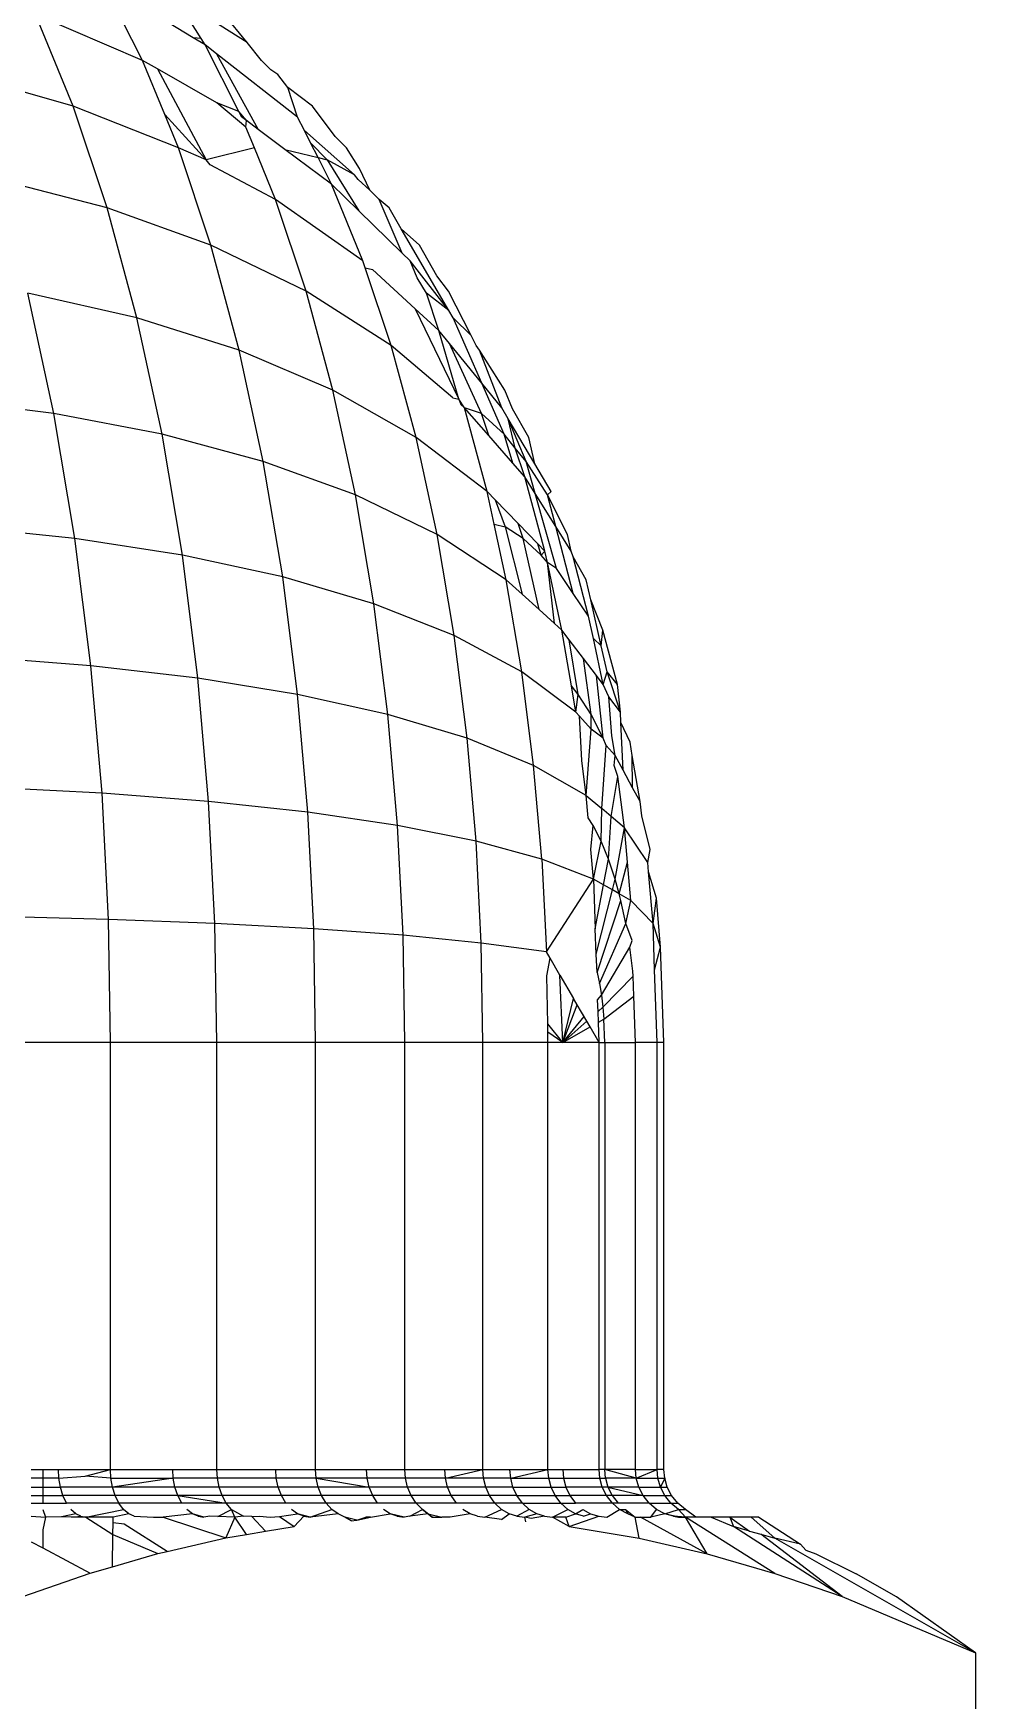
# Model space of a CAD drawing. Header units: millimetres. Extents: x 153 to 4750, y 92 to 3343.
# Drawn here: x 1755.06 to 1760.02, y 1085.65 to 1094.43 of the extents above; entities that cross this region are included whole.
import ezdxf

# ---------------------------------------------------------------- set-up
doc = ezdxf.new("R2010")
doc.units = ezdxf.units.MM

msp = doc.modelspace()

# ---------------------------------------------------------------- linework, layer by layer
for p, q in [((1755.6356, 1094.2878), (1755.4308, 1094.6918)), ((1755.2711, 1094.0465), (1755.0729, 1094.5294)), ((1755.6356, 1094.2878), (1755.0729, 1094.5294)), ((1755.903, 1094.4073), (1755.6837, 1094.5394)), ((1755.9448, 1094.4022), (1755.8847, 1094.4969)), ((1756.1863, 1094.3817), (1755.9981, 1094.5008)), ((1756.1863, 1094.3817), (1756.0661, 1094.5294)), ((1755.9448, 1094.4022), (1755.903, 1094.4073)), ((1755.9653, 1094.3698), (1755.903, 1094.4073)), ((1755.9653, 1094.3698), (1755.9448, 1094.4022)), ((1756.1439, 1094.0176), (1755.9653, 1094.3698)), ((1756.0255, 1094.3228), (1755.9653, 1094.3698)), ((1756.0255, 1094.3228), (1756.2454, 1093.9241)), ((1756.4521, 1093.9891), (1756.0255, 1094.3228)), ((1756.2627, 1094.2878), (1756.1863, 1094.3817)), ((1755.7531, 1094.0018), (1755.6356, 1094.2878)), ((1755.7147, 1094.2426), (1755.6356, 1094.2878)), ((1755.7147, 1094.2426), (1755.9719, 1093.7639)), ((1756.0281, 1094.0635), (1755.7147, 1094.2426)), ((1756.3114, 1094.2375), (1756.2627, 1094.2878)), ((1756.348, 1094.2142), (1756.3114, 1094.2375)), ((1755.2711, 1094.0465), (1754.6857, 1094.2142)), ((1756.4011, 1094.1448), (1756.348, 1094.2142)), ((1756.5305, 1094.0465), (1756.4011, 1094.1448)), ((1756.4521, 1093.9891), (1756.4011, 1094.1448)), ((1756.1805, 1093.9353), (1756.0281, 1094.0635)), ((1756.1439, 1094.0176), (1756.0281, 1094.0635)), ((1755.4498, 1093.5109), (1755.2711, 1094.0465)), ((1755.825, 1093.8264), (1755.2711, 1094.0465)), ((1755.9719, 1093.7639), (1755.7531, 1094.0018)), ((1755.825, 1093.8264), (1755.7531, 1094.0018)), ((1756.1835, 1093.9704), (1756.1439, 1094.0176)), ((1756.1584, 1093.9891), (1756.1439, 1094.0176)), ((1756.1835, 1093.9704), (1756.1584, 1093.9891)), ((1756.1805, 1093.9353), (1756.1835, 1093.9704)), ((1756.2454, 1093.9241), (1756.1835, 1093.9704)), ((1756.4884, 1093.9176), (1756.4521, 1093.9891)), ((1756.6508, 1093.887), (1756.5305, 1094.0465)), ((1756.2251, 1093.8267), (1756.1805, 1093.9353)), ((1756.386, 1093.8191), (1756.2454, 1093.9241)), ((1756.5214, 1093.8526), (1756.4884, 1093.9176)), ((1756.7528, 1093.6851), (1756.4884, 1093.9176)), ((1756.7094, 1093.8264), (1756.6508, 1093.887)), ((1755.9958, 1093.3147), (1755.825, 1093.8264)), ((1755.9719, 1093.7639), (1755.825, 1093.8264)), ((1756.2251, 1093.8267), (1755.9719, 1093.7639)), ((1756.3369, 1093.5544), (1756.2251, 1093.8267)), ((1756.386, 1093.8191), (1756.5602, 1093.7759)), ((1756.6312, 1093.636), (1756.386, 1093.8191)), ((1756.6087, 1093.7639), (1756.5214, 1093.8526)), ((1756.5602, 1093.7759), (1756.5214, 1093.8526)), ((1756.7784, 1093.7178), (1756.7094, 1093.8264)), ((1755.9916, 1093.7379), (1755.9719, 1093.7639)), ((1756.3369, 1093.5544), (1755.9916, 1093.7379)), ((1756.5602, 1093.7759), (1756.6087, 1093.7639)), ((1756.6312, 1093.636), (1756.5602, 1093.7759)), ((1756.6087, 1093.7639), (1756.7754, 1093.4955)), ((1756.7528, 1093.6851), (1756.6087, 1093.7639)), ((1756.8326, 1093.6045), (1756.7784, 1093.7178)), ((1755.4498, 1093.5109), (1754.8704, 1093.6603)), ((1756.7967, 1093.2328), (1756.6312, 1093.636)), ((1756.7754, 1093.4955), (1756.6312, 1093.636)), ((1756.7718, 1093.6603), (1756.7528, 1093.6851)), ((1756.8326, 1093.6045), (1756.7718, 1093.6603)), ((1756.4978, 1093.0723), (1756.3369, 1093.5544)), ((1756.7967, 1093.2328), (1756.3369, 1093.5544)), ((1756.8821, 1093.5544), (1756.8326, 1093.6045)), ((1756.9344, 1093.5109), (1756.8821, 1093.5544)), ((1757.0039, 1093.273), (1756.8821, 1093.5544)), ((1755.6064, 1092.9315), (1755.4498, 1093.5109)), ((1755.9958, 1093.3147), (1755.4498, 1093.5109)), ((1757.0039, 1093.273), (1756.7754, 1093.4955)), ((1756.9985, 1093.401), (1756.9344, 1093.5109)), ((1757.094, 1093.3147), (1756.9985, 1093.401)), ((1757.2494, 1092.9704), (1756.9985, 1093.401)), ((1756.1453, 1092.7612), (1755.9958, 1093.3147)), ((1756.4978, 1093.0723), (1755.9958, 1093.3147)), ((1757.0451, 1093.2328), (1757.0039, 1093.273)), ((1757.186, 1093.1538), (1757.094, 1093.3147)), ((1756.8091, 1093.1958), (1756.7967, 1093.2328)), ((1756.8091, 1093.1958), (1756.8472, 1093.1864)), ((1756.9459, 1092.7856), (1756.8091, 1093.1958)), ((1757.0721, 1092.9795), (1756.8472, 1093.1864)), ((1757.0825, 1093.1419), (1757.0451, 1093.2328)), ((1757.2494, 1092.9704), (1757.0451, 1093.2328)), ((1757.1308, 1093.0612), (1757.0825, 1093.1419)), ((1757.2478, 1093.0723), (1757.186, 1093.1538)), ((1755.1692, 1092.4273), (1755.0323, 1093.0612)), ((1755.6064, 1092.9315), (1755.0323, 1093.0612)), ((1756.6387, 1092.5507), (1756.4978, 1093.0723)), ((1756.9459, 1092.7856), (1756.4978, 1093.0723)), ((1757.2494, 1092.9704), (1757.1308, 1093.0612)), ((1757.196, 1092.8656), (1757.1308, 1093.0612)), ((1757.3664, 1092.8384), (1757.2478, 1093.0723)), ((1755.7388, 1092.3185), (1755.6064, 1092.9315)), ((1756.1453, 1092.7612), (1755.6064, 1092.9315)), ((1757.0721, 1092.9795), (1757.3022, 1092.5028)), ((1757.196, 1092.8656), (1757.0721, 1092.9795)), ((1757.272, 1092.9315), (1757.2494, 1092.9704)), ((1757.3664, 1092.8384), (1757.272, 1092.9315)), ((1757.4218, 1092.5882), (1757.272, 1092.9315)), ((1757.3022, 1092.5028), (1757.196, 1092.8656)), ((1757.2518, 1092.7971), (1757.196, 1092.8656)), ((1757.3932, 1092.7856), (1757.3664, 1092.8384)), ((1756.2718, 1092.1755), (1756.1453, 1092.7612)), ((1756.6387, 1092.5507), (1756.1453, 1092.7612)), ((1757.0766, 1092.3018), (1756.9459, 1092.7856)), ((1757.2699, 1092.5108), (1756.9459, 1092.7856)), ((1757.4218, 1092.5882), (1757.2518, 1092.7971)), ((1757.421, 1092.4273), (1757.2518, 1092.7971)), ((1757.4106, 1092.7612), (1757.3932, 1092.7856)), ((1757.5441, 1092.5507), (1757.4106, 1092.7612)), ((1757.5276, 1092.4583), (1757.4106, 1092.7612)), ((1757.5395, 1092.3185), (1757.4218, 1092.5882)), ((1757.5276, 1092.4583), (1757.4218, 1092.5882)), ((1755.1692, 1092.4273), (1754.5739, 1092.5028)), ((1756.7579, 1091.9988), (1756.6387, 1092.5507)), ((1757.0766, 1092.3018), (1756.6387, 1092.5507)), ((1757.2699, 1092.5108), (1757.3022, 1092.5028)), ((1757.3022, 1092.5028), (1757.3123, 1092.4749)), ((1757.3318, 1092.4583), (1757.3022, 1092.5028)), ((1757.3318, 1092.4583), (1757.3123, 1092.4749)), ((1757.5837, 1092.4531), (1757.5441, 1092.5507)), ((1755.28, 1091.7697), (1755.1692, 1092.4273)), ((1755.7388, 1092.3185), (1755.1692, 1092.4273)), ((1757.4509, 1092.0176), (1757.3318, 1092.4583)), ((1757.4595, 1092.3119), (1757.3318, 1092.4583)), ((1757.421, 1092.4273), (1757.3318, 1092.4583)), ((1757.5395, 1092.3185), (1757.421, 1092.4273)), ((1757.4595, 1092.3119), (1757.421, 1092.4273)), ((1757.5615, 1092.4007), (1757.5276, 1092.4583)), ((1757.6558, 1092.1755), (1757.5615, 1092.4007)), ((1757.5984, 1092.246), (1757.5615, 1092.4007)), ((1757.7011, 1092.1635), (1757.5615, 1092.4007)), ((1757.6704, 1092.3018), (1757.5837, 1092.4531)), ((1755.8459, 1091.6825), (1755.7388, 1092.3185)), ((1756.2718, 1092.1755), (1755.7388, 1092.3185)), ((1757.1872, 1091.7899), (1757.0766, 1092.3018)), ((1757.4509, 1092.0176), (1757.0766, 1092.3018)), ((1757.5863, 1092.1668), (1757.4595, 1092.3119)), ((1757.5863, 1092.1668), (1757.5395, 1092.3185)), ((1757.5984, 1092.246), (1757.5395, 1092.3185)), ((1757.7011, 1092.1635), (1757.6704, 1092.3018)), ((1757.6558, 1092.1755), (1757.5984, 1092.246)), ((1757.6488, 1092.0952), (1757.5984, 1092.246)), ((1756.3742, 1091.5679), (1756.2718, 1092.1755)), ((1756.7579, 1091.9988), (1756.2718, 1092.1755)), ((1757.6488, 1092.0952), (1757.5863, 1092.1668)), ((1757.7679, 1091.9988), (1757.6558, 1092.1755)), ((1757.704, 1092.0061), (1757.6558, 1092.1755)), ((1757.787, 1092.0176), (1757.7011, 1092.1635)), ((1757.7549, 1091.7024), (1757.6488, 1092.0952)), ((1757.704, 1092.0061), (1757.6488, 1092.0952)), ((1756.8543, 1091.4263), (1756.7579, 1091.9988)), ((1757.1872, 1091.7899), (1756.7579, 1091.9988)), ((1757.4883, 1091.8443), (1757.4509, 1092.0176)), ((1757.4935, 1091.9734), (1757.4509, 1092.0176)), ((1757.4935, 1091.9734), (1757.5453, 1091.8302)), ((1757.6144, 1091.8481), (1757.4935, 1091.9734)), ((1757.8164, 1091.611), (1757.704, 1092.0061)), ((1757.8118, 1091.8322), (1757.704, 1092.0061)), ((1757.7679, 1091.9988), (1757.787, 1092.0176)), ((1757.8118, 1091.8322), (1757.7679, 1091.9988)), ((1757.8738, 1091.7899), (1757.7679, 1091.9988)), ((1755.28, 1091.7697), (1754.6872, 1091.8302)), ((1757.2767, 1091.2589), (1757.1872, 1091.7899)), ((1757.5516, 1091.5514), (1757.1872, 1091.7899)), ((1757.4883, 1091.8443), (1757.5453, 1091.8302)), ((1757.5516, 1091.5514), (1757.4883, 1091.8443)), ((1757.5453, 1091.8302), (1757.6348, 1091.4762)), ((1757.6405, 1091.7697), (1757.5453, 1091.8302)), ((1757.6405, 1091.7697), (1757.6144, 1091.8481)), ((1757.7174, 1091.7413), (1757.6144, 1091.8481)), ((1757.9043, 1091.4803), (1757.8118, 1091.8322)), ((1757.8922, 1091.7024), (1757.8118, 1091.8322)), ((1757.8922, 1091.7024), (1757.8738, 1091.7899)), ((1755.3643, 1091.0996), (1755.28, 1091.7697)), ((1755.8459, 1091.6825), (1755.28, 1091.7697)), ((1757.7355, 1091.6825), (1757.6405, 1091.7697)), ((1757.7238, 1091.3959), (1757.6405, 1091.7697)), ((1757.7355, 1091.6825), (1757.7174, 1091.7413)), ((1757.7549, 1091.7024), (1757.7174, 1091.7413)), ((1757.7355, 1091.6825), (1757.7549, 1091.7024)), ((1757.7678, 1091.6428), (1757.7549, 1091.7024)), ((1757.9038, 1091.6736), (1757.8922, 1091.7024)), ((1755.9275, 1091.0344), (1755.8459, 1091.6825)), ((1756.3742, 1091.5679), (1755.8459, 1091.6825)), ((1757.7678, 1091.6428), (1757.7355, 1091.6825)), ((1757.8051, 1091.3225), (1757.7678, 1091.6428)), ((1757.8446, 1091.2868), (1757.7678, 1091.6428)), ((1757.8164, 1091.611), (1757.7678, 1091.6428)), ((1757.9043, 1091.4803), (1757.8164, 1091.611)), ((1757.9844, 1091.3614), (1757.9038, 1091.6736)), ((1757.9718, 1091.5514), (1757.9038, 1091.6736)), ((1756.4521, 1090.9487), (1756.3742, 1091.5679)), ((1756.8543, 1091.4263), (1756.3742, 1091.5679)), ((1757.6331, 1091.0677), (1757.5516, 1091.5514)), ((1757.6348, 1091.4762), (1757.5516, 1091.5514)), ((1757.9958, 1091.4458), (1757.9718, 1091.5514)), ((1756.9278, 1090.8429), (1756.8543, 1091.4263)), ((1757.2767, 1091.2589), (1756.8543, 1091.4263)), ((1757.7238, 1091.3959), (1757.6348, 1091.4762)), ((1757.9844, 1091.3614), (1757.9043, 1091.4803)), ((1758.0601, 1091.2868), (1757.9958, 1091.4458)), ((1758.0507, 1091.2051), (1757.9958, 1091.4458)), ((1757.8051, 1091.3225), (1757.7238, 1091.3959)), ((1758.0099, 1091.2432), (1757.9844, 1091.3614)), ((1757.3448, 1090.7177), (1757.2767, 1091.2589)), ((1757.6331, 1091.0677), (1757.2767, 1091.2589)), ((1757.8446, 1091.2868), (1757.8051, 1091.3225)), ((1757.894, 1090.9935), (1757.8446, 1091.2868)), ((1757.8832, 1091.236), (1757.8446, 1091.2868)), ((1758.0507, 1091.2051), (1758.0601, 1091.2868)), ((1758.1374, 1091.0006), (1758.0601, 1091.2868)), ((1757.9304, 1090.9487), (1757.8832, 1091.236)), ((1757.9576, 1091.1383), (1757.8832, 1091.236)), ((1758.0623, 1091.0006), (1758.0099, 1091.2432)), ((1758.0507, 1091.2051), (1758.0099, 1091.2432)), ((1758.082, 1091.0677), (1758.0507, 1091.2051)), ((1755.3643, 1091.0996), (1754.7735, 1091.1448)), ((1755.4228, 1090.4276), (1755.3643, 1091.0996)), ((1755.9275, 1091.0344), (1755.3643, 1091.0996)), ((1757.9976, 1090.8429), (1757.9576, 1091.1383)), ((1758.0259, 1091.0485), (1757.9576, 1091.1383)), ((1755.984, 1090.3845), (1755.9275, 1091.0344)), ((1756.4521, 1090.9487), (1755.9275, 1091.0344)), ((1757.6952, 1090.5748), (1757.6331, 1091.0677)), ((1757.9172, 1090.8557), (1757.6331, 1091.0677)), ((1757.9304, 1090.9487), (1757.894, 1090.9935)), ((1757.9172, 1090.8557), (1757.894, 1090.9935)), ((1758.0611, 1090.7177), (1758.0259, 1091.0485)), ((1758.0623, 1091.0006), (1758.0259, 1091.0485)), ((1758.0623, 1091.0006), (1758.082, 1091.0677)), ((1758.092, 1090.9365), (1758.0623, 1091.0006)), ((1758.1527, 1090.8557), (1758.082, 1091.0677)), ((1758.1374, 1091.0006), (1758.082, 1091.0677)), ((1758.1527, 1090.8557), (1758.1374, 1091.0006)), ((1756.5061, 1090.3279), (1756.4521, 1090.9487)), ((1756.9278, 1090.8429), (1756.4521, 1090.9487)), ((1757.9172, 1090.8557), (1757.9304, 1090.9487)), ((1757.9976, 1090.8429), (1757.9304, 1090.9487)), ((1758.1078, 1090.73), (1758.092, 1090.9365)), ((1758.1527, 1090.8557), (1758.092, 1090.9365)), ((1756.9787, 1090.2579), (1756.9278, 1090.8429)), ((1757.3448, 1090.7177), (1756.9278, 1090.8429)), ((1757.9367, 1090.8342), (1757.9172, 1090.8557)), ((1757.9494, 1090.6001), (1757.9367, 1090.8342)), ((1757.999, 1090.7655), (1757.9367, 1090.8342)), ((1758.0611, 1090.7177), (1757.9976, 1090.8429)), ((1757.999, 1090.7655), (1757.9976, 1090.8429)), ((1758.1552, 1090.8003), (1758.1527, 1090.8557)), ((1757.9726, 1090.4163), (1757.999, 1090.7655)), ((1758.0611, 1090.7177), (1757.999, 1090.7655)), ((1758.1253, 1090.6263), (1758.1078, 1090.73)), ((1758.1666, 1090.5495), (1758.1552, 1090.8003)), ((1758.2028, 1090.6977), (1758.1552, 1090.8003)), ((1757.392, 1090.1751), (1757.3448, 1090.7177)), ((1757.6952, 1090.5748), (1757.3448, 1090.7177)), ((1758.0539, 1090.3469), (1758.0765, 1090.68)), ((1758.0765, 1090.68), (1758.0611, 1090.7177)), ((1758.1253, 1090.6263), (1758.0765, 1090.68)), ((1758.2146, 1090.6263), (1758.2028, 1090.6977)), ((1757.7381, 1090.0806), (1757.6952, 1090.5748)), ((1757.9726, 1090.4163), (1757.6952, 1090.5748)), ((1757.9726, 1090.4163), (1757.9494, 1090.6001)), ((1758.1197, 1090.5748), (1758.1253, 1090.6263)), ((1758.1391, 1090.5168), (1758.1197, 1090.5748)), ((1758.1666, 1090.5495), (1758.1253, 1090.6263)), ((1758.2165, 1090.4564), (1758.1666, 1090.5495)), ((1758.2557, 1090.3836), (1758.2146, 1090.6263)), ((1758.2165, 1090.4564), (1758.2146, 1090.6263)), ((1755.4228, 1090.4276), (1754.8333, 1090.4575)), ((1758.1032, 1090.3048), (1758.1391, 1090.5168)), ((1758.1734, 1090.2449), (1758.1391, 1090.5168)), ((1758.2557, 1090.3836), (1758.2165, 1090.4564)), ((1755.4565, 1089.7635), (1755.4228, 1090.4276)), ((1755.984, 1090.3845), (1755.4228, 1090.4276)), ((1756.0167, 1089.7422), (1755.984, 1090.3845)), ((1756.5061, 1090.3279), (1755.984, 1090.3845)), ((1757.9828, 1090.2986), (1757.9726, 1090.4163)), ((1757.9726, 1090.4163), (1758.0539, 1090.3469)), ((1758.265, 1090.3097), (1758.2557, 1090.3836)), ((1756.5373, 1089.7142), (1756.5061, 1090.3279)), ((1756.9787, 1090.2579), (1756.5061, 1090.3279)), ((1758.0086, 1090.2579), (1757.9828, 1090.2986)), ((1758.0506, 1090.1751), (1758.0539, 1090.3469)), ((1758.1032, 1090.3048), (1758.0539, 1090.3469)), ((1758.0894, 1090.0806), (1758.1032, 1090.3048)), ((1758.1734, 1090.2449), (1758.1032, 1090.3048)), ((1758.3095, 1090.1318), (1758.265, 1090.3097)), ((1757.0081, 1089.6797), (1756.9787, 1090.2579)), ((1757.392, 1090.1751), (1756.9787, 1090.2579)), ((1757.9974, 1090.1318), (1758.0086, 1090.2579)), ((1758.0506, 1090.1751), (1758.0086, 1090.2579)), ((1758.1244, 1089.9758), (1758.1734, 1090.2449)), ((1758.296, 1090.0634), (1758.1734, 1090.2449)), ((1758.189, 1090.0655), (1758.1734, 1090.2449)), ((1757.4193, 1089.6388), (1757.392, 1090.1751)), ((1757.7381, 1090.0806), (1757.392, 1090.1751)), ((1758.0109, 1089.9758), (1757.9974, 1090.1318)), ((1758.0109, 1089.9758), (1758.0506, 1090.1751)), ((1758.0894, 1090.0806), (1758.0506, 1090.1751)), ((1758.296, 1090.0634), (1758.3095, 1090.1318)), ((1758.0109, 1089.9758), (1757.7381, 1090.0806)), ((1757.7381, 1090.0806), (1757.763, 1089.5921)), ((1758.0637, 1089.9452), (1758.0894, 1090.0806)), ((1758.1244, 1089.9758), (1758.0894, 1090.0806)), ((1758.1455, 1089.8978), (1758.189, 1090.0655)), ((1758.2066, 1089.8624), (1758.189, 1090.0655)), ((1758.3004, 1090.0132), (1758.296, 1090.0634)), ((1757.763, 1089.5921), (1758.0109, 1089.9758)), ((1758.0637, 1089.9452), (1758.0109, 1089.9758)), ((1758.0109, 1089.9758), (1758.0198, 1089.7138)), ((1758.0198, 1089.7138), (1758.0637, 1089.9452)), ((1758.1099, 1089.9185), (1758.0637, 1089.9452)), ((1758.1099, 1089.9185), (1758.1244, 1089.9758)), ((1758.1455, 1089.8978), (1758.1244, 1089.9758)), ((1758.324, 1089.7424), (1758.3004, 1090.0132)), ((1758.3418, 1089.8752), (1758.3004, 1090.0132)), ((1758.0243, 1089.5812), (1758.1099, 1089.9185)), ((1758.0291, 1089.4844), (1758.1551, 1089.8624)), ((1758.1455, 1089.8978), (1758.1099, 1089.9185)), ((1758.1551, 1089.8624), (1758.1455, 1089.8978)), ((1758.2066, 1089.8624), (1758.1455, 1089.8978)), ((1758.1809, 1089.7424), (1758.1551, 1089.8624)), ((1758.1809, 1089.7424), (1758.2066, 1089.8624)), ((1758.324, 1089.7424), (1758.2066, 1089.8624)), ((1758.324, 1089.7424), (1758.3418, 1089.8752)), ((1758.3642, 1089.618), (1758.3418, 1089.8752)), ((1755.4565, 1089.7635), (1754.8679, 1089.7783)), ((1755.4674, 1089.1156), (1755.4565, 1089.7635)), ((1756.0167, 1089.7422), (1755.4565, 1089.7635)), ((1756.0271, 1089.1156), (1756.0167, 1089.7422)), ((1756.5373, 1089.7142), (1756.0167, 1089.7422)), ((1756.5473, 1089.1156), (1756.5373, 1089.7142)), ((1757.0081, 1089.6797), (1756.5373, 1089.7142)), ((1757.0174, 1089.1156), (1757.0081, 1089.6797)), ((1757.4193, 1089.6388), (1757.0081, 1089.6797)), ((1758.0243, 1089.5812), (1758.0198, 1089.7138)), ((1758.0419, 1089.4251), (1758.1809, 1089.7424)), ((1758.2137, 1089.6526), (1758.1809, 1089.7424)), ((1758.3642, 1089.618), (1758.324, 1089.7424)), ((1758.3323, 1089.4972), (1758.324, 1089.7424)), ((1757.428, 1089.1156), (1757.4193, 1089.6388)), ((1757.763, 1089.5921), (1757.4193, 1089.6388)), ((1757.7822, 1089.559), (1757.763, 1089.5921)), ((1758.0291, 1089.4844), (1758.0243, 1089.5812)), ((1758.0523, 1089.3637), (1758.2019, 1089.618)), ((1758.2019, 1089.618), (1758.2137, 1089.6526)), ((1758.2178, 1089.4911), (1758.2019, 1089.618)), ((1758.3323, 1089.4972), (1758.3642, 1089.618)), ((1758.3813, 1089.1156), (1758.3642, 1089.618)), ((1757.7651, 1089.4654), (1757.7822, 1089.559)), ((1757.8337, 1089.4706), (1757.7822, 1089.559)), ((1758.2201, 1089.4652), (1758.2178, 1089.4911)), ((1758.3453, 1089.1156), (1758.3323, 1089.4972)), ((1757.7693, 1089.2138), (1757.7651, 1089.4654)), ((1757.8485, 1089.1156), (1757.8337, 1089.4706)), ((1757.8337, 1089.4706), (1757.9056, 1089.3469)), ((1758.0291, 1089.4844), (1758.0419, 1089.4251)), ((1758.0419, 1089.4251), (1758.0523, 1089.3637)), ((1758.0601, 1089.301), (1758.2201, 1089.4652)), ((1758.2237, 1089.3599), (1758.2201, 1089.4652)), ((1757.8485, 1089.1156), (1757.9056, 1089.3469)), ((1757.8485, 1089.1156), (1757.9254, 1089.3129)), ((1757.9254, 1089.3129), (1757.9056, 1089.3469)), ((1757.9478, 1089.2744), (1757.9254, 1089.3129)), ((1758.0325, 1089.3396), (1758.0523, 1089.3637)), ((1758.0346, 1089.2787), (1758.0325, 1089.3396)), ((1758.0523, 1089.3637), (1758.0601, 1089.301)), ((1758.0656, 1089.2382), (1758.2237, 1089.3599)), ((1758.232, 1089.1156), (1758.2237, 1089.3599)), ((1757.8485, 1089.1156), (1757.9607, 1089.2522)), ((1757.8485, 1089.1156), (1757.9755, 1089.2268)), ((1757.9607, 1089.2522), (1757.9478, 1089.2744)), ((1757.9755, 1089.2268), (1757.9478, 1089.2744)), ((1757.9928, 1089.1971), (1757.9755, 1089.2268)), ((1758.0346, 1089.2787), (1758.0601, 1089.301)), ((1758.0366, 1089.2218), (1758.0346, 1089.2787)), ((1758.0366, 1089.2218), (1758.0656, 1089.2382)), ((1758.0601, 1089.301), (1758.0656, 1089.2382)), ((1758.0698, 1089.1156), (1758.0656, 1089.2382)), ((1757.8485, 1089.1156), (1757.7693, 1089.2138)), ((1757.77, 1089.1699), (1757.7693, 1089.2138)), ((1757.8485, 1089.1156), (1757.77, 1089.1699)), ((1757.7709, 1089.1156), (1757.77, 1089.1699)), ((1757.8485, 1089.1156), (1757.9928, 1089.1971)), ((1758.0402, 1089.1156), (1757.9928, 1089.1971)), ((1758.0402, 1089.1156), (1758.0366, 1089.2218)), ((1755.4674, 1089.1156), (1754.8788, 1089.1156)), ((1755.4674, 1086.8656), (1755.4674, 1089.1156)), ((1756.0271, 1089.1156), (1755.4674, 1089.1156)), ((1756.0271, 1086.8656), (1756.0271, 1089.1156)), ((1756.5473, 1089.1156), (1756.0271, 1089.1156)), ((1756.5473, 1086.8656), (1756.5473, 1089.1156)), ((1757.0174, 1089.1156), (1756.5473, 1089.1156)), ((1757.0174, 1086.8656), (1757.0174, 1089.1156)), ((1757.428, 1089.1156), (1757.0174, 1089.1156)), ((1757.428, 1086.8656), (1757.428, 1089.1156)), ((1757.7709, 1089.1156), (1757.428, 1089.1156)), ((1757.7709, 1086.8656), (1757.7709, 1089.1156)), ((1757.8485, 1089.1156), (1757.7709, 1089.1156)), ((1758.0402, 1089.1156), (1757.8485, 1089.1156)), ((1758.0402, 1089.1156), (1758.0698, 1089.1156)), ((1758.0402, 1086.8656), (1758.0402, 1089.1156)), ((1758.0698, 1089.1156), (1758.0698, 1086.8656)), ((1758.0698, 1089.1156), (1758.232, 1089.1156)), ((1758.232, 1086.8656), (1758.232, 1089.1156)), ((1758.3453, 1089.1156), (1758.232, 1089.1156)), ((1758.3813, 1089.1156), (1758.3453, 1089.1156)), ((1758.3453, 1086.8656), (1758.3453, 1089.1156)), ((1758.3813, 1086.8656), (1758.3813, 1089.1156)), ((1755.0497, 1086.8656), (1755.1105, 1086.8656)), ((1755.1105, 1086.8656), (1755.1105, 1086.8201)), ((1755.1105, 1086.8656), (1755.1937, 1086.8656)), ((1755.1961, 1086.8201), (1755.1937, 1086.8656)), ((1755.1937, 1086.8656), (1755.4674, 1086.8656)), ((1755.3339, 1086.8306), (1755.4674, 1086.8656)), ((1755.4699, 1086.8201), (1755.4674, 1086.8656)), ((1755.4674, 1086.8656), (1755.7951, 1086.8656)), ((1755.7978, 1086.8201), (1755.7951, 1086.8656)), ((1755.7951, 1086.8656), (1756.0271, 1086.8656)), ((1756.03, 1086.8201), (1756.0271, 1086.8656)), ((1756.0271, 1086.8656), (1756.3374, 1086.8656)), ((1756.3405, 1086.8201), (1756.3374, 1086.8656)), ((1756.3374, 1086.8656), (1756.5473, 1086.8656)), ((1756.5504, 1086.8201), (1756.5473, 1086.8656)), ((1756.5473, 1086.8656), (1756.8157, 1086.8656)), ((1756.819, 1086.8201), (1756.8157, 1086.8656)), ((1756.8157, 1086.8656), (1757.0174, 1086.8656)), ((1757.0209, 1086.8201), (1757.0174, 1086.8656)), ((1757.0174, 1086.8656), (1757.227, 1086.8656)), ((1757.2306, 1086.8201), (1757.227, 1086.8656)), ((1757.227, 1086.8656), (1757.428, 1086.8656)), ((1757.2306, 1086.8201), (1757.428, 1086.8656)), ((1757.4316, 1086.8201), (1757.428, 1086.8656)), ((1757.428, 1086.8656), (1757.5709, 1086.8656)), ((1757.5746, 1086.8201), (1757.5709, 1086.8656)), ((1757.5709, 1086.8656), (1757.7709, 1086.8656)), ((1757.5746, 1086.8201), (1757.7709, 1086.8656)), ((1757.7747, 1086.8201), (1757.7709, 1086.8656)), ((1757.7709, 1086.8656), (1757.8485, 1086.8656)), ((1757.8485, 1086.8656), (1757.8524, 1086.8201)), ((1757.8485, 1086.8656), (1758.0402, 1086.8656)), ((1758.0698, 1086.8656), (1758.0402, 1086.8656)), ((1758.0441, 1086.8201), (1758.0402, 1086.8656)), ((1758.232, 1086.8656), (1758.0698, 1086.8656)), ((1758.0738, 1086.8201), (1758.0698, 1086.8656)), ((1758.2361, 1086.8201), (1758.0698, 1086.8656)), ((1758.232, 1086.8656), (1758.3453, 1086.8656)), ((1758.2361, 1086.8201), (1758.232, 1086.8656)), ((1758.2361, 1086.8201), (1758.3453, 1086.8656)), ((1758.3813, 1086.8656), (1758.3453, 1086.8656)), ((1758.3494, 1086.8201), (1758.3453, 1086.8656)), ((1758.3854, 1086.8201), (1758.3813, 1086.8656)), ((1755.1105, 1086.8201), (1755.0497, 1086.8201)), ((1755.0497, 1086.7736), (1755.1105, 1086.7736)), ((1755.1105, 1086.8201), (1755.1105, 1086.7736)), ((1755.1961, 1086.8201), (1755.1105, 1086.8201)), ((1755.1105, 1086.7736), (1755.1105, 1086.7288)), ((1755.1105, 1086.7736), (1755.2038, 1086.7736)), ((1755.1961, 1086.8201), (1755.3339, 1086.8306)), ((1755.2038, 1086.7736), (1755.1961, 1086.8201)), ((1755.2171, 1086.7288), (1755.2038, 1086.7736)), ((1755.4781, 1086.7736), (1755.2038, 1086.7736)), ((1755.4699, 1086.8201), (1755.3339, 1086.8306)), ((1755.4781, 1086.7736), (1755.4699, 1086.8201)), ((1755.4699, 1086.8201), (1755.7978, 1086.8201)), ((1755.7978, 1086.8201), (1755.4781, 1086.7736)), ((1755.4922, 1086.7288), (1755.4781, 1086.7736)), ((1755.8066, 1086.7736), (1755.4781, 1086.7736)), ((1755.8066, 1086.7736), (1755.7978, 1086.8201)), ((1756.03, 1086.8201), (1755.7978, 1086.8201)), ((1755.8218, 1086.7288), (1755.8066, 1086.7736)), ((1756.0392, 1086.7736), (1755.8066, 1086.7736)), ((1756.0392, 1086.7736), (1756.03, 1086.8201)), ((1756.3405, 1086.8201), (1756.03, 1086.8201)), ((1756.0551, 1086.7288), (1756.0392, 1086.7736)), ((1756.3502, 1086.7736), (1756.0392, 1086.7736)), ((1756.3502, 1086.7736), (1756.3405, 1086.8201)), ((1756.5504, 1086.8201), (1756.3405, 1086.8201)), ((1756.3671, 1086.7288), (1756.3502, 1086.7736)), ((1756.5606, 1086.7736), (1756.3502, 1086.7736)), ((1756.5606, 1086.7736), (1756.5504, 1086.8201)), ((1756.819, 1086.8201), (1756.5504, 1086.8201)), ((1756.5504, 1086.8201), (1756.8296, 1086.7736)), ((1756.5781, 1086.7288), (1756.5606, 1086.7736)), ((1756.8296, 1086.7736), (1756.5606, 1086.7736)), ((1756.8296, 1086.7736), (1756.819, 1086.8201)), ((1757.0209, 1086.8201), (1756.819, 1086.8201)), ((1756.8479, 1086.7288), (1756.8296, 1086.7736)), ((1757.0318, 1086.7736), (1756.8296, 1086.7736)), ((1757.0318, 1086.7736), (1757.0209, 1086.8201)), ((1757.2306, 1086.8201), (1757.0209, 1086.8201)), ((1757.0508, 1086.7288), (1757.0318, 1086.7736)), ((1757.2419, 1086.7736), (1757.0318, 1086.7736)), ((1757.2419, 1086.7736), (1757.2306, 1086.8201)), ((1757.4316, 1086.8201), (1757.2306, 1086.8201)), ((1757.2615, 1086.7288), (1757.2419, 1086.7736)), ((1757.4433, 1086.7736), (1757.2419, 1086.7736)), ((1757.4433, 1086.7736), (1757.4316, 1086.8201)), ((1757.5746, 1086.8201), (1757.4316, 1086.8201)), ((1757.4636, 1086.7288), (1757.4433, 1086.7736)), ((1757.5865, 1086.7736), (1757.4433, 1086.7736)), ((1757.5865, 1086.7736), (1757.5746, 1086.8201)), ((1757.5746, 1086.8201), (1757.7747, 1086.8201)), ((1757.6073, 1086.7288), (1757.5865, 1086.7736)), ((1757.5865, 1086.7736), (1757.787, 1086.7736)), ((1757.787, 1086.7736), (1757.7747, 1086.8201)), ((1757.7747, 1086.8201), (1757.8524, 1086.8201)), ((1757.8084, 1086.7288), (1757.787, 1086.7736)), ((1757.787, 1086.7736), (1757.8648, 1086.7736)), ((1757.8524, 1086.8201), (1757.8648, 1086.7736)), ((1757.8524, 1086.8201), (1758.0441, 1086.8201)), ((1757.8648, 1086.7736), (1757.8863, 1086.7288)), ((1758.0569, 1086.7736), (1757.8648, 1086.7736)), ((1758.0569, 1086.7736), (1758.0441, 1086.8201)), ((1758.0441, 1086.8201), (1758.0738, 1086.8201)), ((1758.0791, 1086.7288), (1758.0569, 1086.7736)), ((1758.0866, 1086.7736), (1758.0569, 1086.7736)), ((1758.2361, 1086.8201), (1758.0738, 1086.8201)), ((1758.0738, 1086.8201), (1758.0866, 1086.7736)), ((1758.0866, 1086.7736), (1758.1088, 1086.7288)), ((1758.2492, 1086.7736), (1758.0866, 1086.7736)), ((1758.0866, 1086.7736), (1758.2719, 1086.7288)), ((1758.2361, 1086.8201), (1758.3494, 1086.8201)), ((1758.2492, 1086.7736), (1758.2361, 1086.8201)), ((1758.2719, 1086.7288), (1758.2492, 1086.7736)), ((1758.2492, 1086.7736), (1758.3627, 1086.7736)), ((1758.3494, 1086.8201), (1758.3854, 1086.8201)), ((1758.3627, 1086.7736), (1758.3494, 1086.8201)), ((1758.3854, 1086.8201), (1758.3627, 1086.7736)), ((1758.3858, 1086.7288), (1758.3627, 1086.7736)), ((1758.3627, 1086.7736), (1758.3988, 1086.7736)), ((1758.3988, 1086.7736), (1758.3854, 1086.8201)), ((1758.422, 1086.7288), (1758.3988, 1086.7736)), ((1755.0497, 1086.7288), (1755.1105, 1086.7288)), ((1755.0497, 1086.6888), (1755.1105, 1086.6888)), ((1755.1105, 1086.7288), (1755.1105, 1086.6888)), ((1755.1105, 1086.7288), (1755.2171, 1086.7288)), ((1755.1105, 1086.6888), (1755.2358, 1086.6888)), ((1755.2358, 1086.6888), (1755.2171, 1086.7288)), ((1755.4922, 1086.7288), (1755.2171, 1086.7288)), ((1755.5122, 1086.6888), (1755.2358, 1086.6888)), ((1755.5122, 1086.6888), (1755.4922, 1086.7288)), ((1755.8218, 1086.7288), (1755.4922, 1086.7288)), ((1755.5366, 1086.6564), (1755.5122, 1086.6888)), ((1755.843, 1086.6888), (1755.5122, 1086.6888)), ((1755.843, 1086.6888), (1755.8218, 1086.7288)), ((1756.0551, 1086.7288), (1755.8218, 1086.7288)), ((1755.8218, 1086.7288), (1756.0773, 1086.6888)), ((1756.0773, 1086.6888), (1755.843, 1086.6888)), ((1756.0773, 1086.6888), (1756.0551, 1086.7288)), ((1756.3671, 1086.7288), (1756.0551, 1086.7288)), ((1756.1048, 1086.6564), (1756.0773, 1086.6888)), ((1756.3907, 1086.6888), (1756.0773, 1086.6888)), ((1756.3907, 1086.6888), (1756.3671, 1086.7288)), ((1756.5781, 1086.7288), (1756.3671, 1086.7288)), ((1756.6026, 1086.6888), (1756.3907, 1086.6888)), ((1756.6026, 1086.6888), (1756.5781, 1086.7288)), ((1756.8479, 1086.7288), (1756.5781, 1086.7288)), ((1756.6328, 1086.6564), (1756.6026, 1086.6888)), ((1756.8736, 1086.6888), (1756.6026, 1086.6888)), ((1756.8736, 1086.6888), (1756.8479, 1086.7288)), ((1757.0508, 1086.7288), (1756.8479, 1086.7288)), ((1757.0773, 1086.6888), (1756.8736, 1086.6888)), ((1757.0773, 1086.6888), (1757.0508, 1086.7288)), ((1757.2615, 1086.7288), (1757.0508, 1086.7288)), ((1757.1101, 1086.6564), (1757.0773, 1086.6888)), ((1757.289, 1086.6888), (1757.0773, 1086.6888)), ((1757.289, 1086.6888), (1757.2615, 1086.7288)), ((1757.4636, 1086.7288), (1757.2615, 1086.7288)), ((1757.4919, 1086.6888), (1757.289, 1086.6888)), ((1757.4919, 1086.6888), (1757.4636, 1086.7288)), ((1757.6073, 1086.7288), (1757.4636, 1086.7288)), ((1757.5268, 1086.6564), (1757.4919, 1086.6888)), ((1757.6362, 1086.6888), (1757.4919, 1086.6888)), ((1757.6362, 1086.6888), (1757.6073, 1086.7288)), ((1757.6073, 1086.7288), (1757.8084, 1086.7288)), ((1757.6362, 1086.6888), (1757.8382, 1086.6888)), ((1757.6719, 1086.6564), (1757.6362, 1086.6888)), ((1757.8382, 1086.6888), (1757.8084, 1086.7288)), ((1757.8084, 1086.7288), (1757.8863, 1086.7288)), ((1757.8749, 1086.6564), (1757.8382, 1086.6888)), ((1757.8382, 1086.6888), (1757.9166, 1086.6888)), ((1757.8863, 1086.7288), (1757.9166, 1086.6888)), ((1758.0791, 1086.7288), (1757.8863, 1086.7288)), ((1758.11, 1086.6888), (1757.9166, 1086.6888)), ((1758.11, 1086.6888), (1758.0791, 1086.7288)), ((1758.1088, 1086.7288), (1758.0791, 1086.7288)), ((1758.1088, 1086.7288), (1758.14, 1086.6888)), ((1758.2719, 1086.7288), (1758.1088, 1086.7288)), ((1758.1482, 1086.6564), (1758.11, 1086.6888)), ((1758.14, 1086.6888), (1758.11, 1086.6888)), ((1758.3038, 1086.6888), (1758.14, 1086.6888)), ((1758.3038, 1086.6888), (1758.2719, 1086.7288)), ((1758.2719, 1086.7288), (1758.3858, 1086.7288)), ((1758.3429, 1086.6564), (1758.3038, 1086.6888)), ((1758.3038, 1086.6888), (1758.4181, 1086.6888)), ((1758.4181, 1086.6888), (1758.3858, 1086.7288)), ((1758.3858, 1086.7288), (1758.422, 1086.7288)), ((1758.4181, 1086.6888), (1758.4544, 1086.6888)), ((1758.4579, 1086.6564), (1758.4181, 1086.6888)), ((1758.4544, 1086.6888), (1758.422, 1086.7288)), ((1758.4944, 1086.6564), (1758.4544, 1086.6888)), ((1755.0497, 1086.6198), (1755.125, 1086.6156)), ((1755.1105, 1086.6564), (1755.125, 1086.6156)), ((1755.125, 1086.6156), (1755.1105, 1086.5483)), ((1755.2102, 1086.6164), (1755.125, 1086.6156)), ((1755.2845, 1086.6331), (1755.2102, 1086.6164)), ((1755.2619, 1086.6156), (1755.2102, 1086.6164)), ((1755.2845, 1086.6331), (1755.2588, 1086.6564)), ((1755.2619, 1086.6156), (1755.3113, 1086.6198)), ((1755.3374, 1086.6156), (1755.2619, 1086.6156)), ((1755.3113, 1086.6198), (1755.2845, 1086.6331)), ((1755.3113, 1086.6198), (1755.3374, 1086.6156)), ((1755.3374, 1086.6156), (1755.5366, 1086.6564)), ((1755.4812, 1086.6156), (1755.3374, 1086.6156)), ((1755.3374, 1086.6156), (1755.4803, 1086.5231)), ((1755.4809, 1086.586), (1755.4812, 1086.6156)), ((1755.564, 1086.6331), (1755.4812, 1086.6156)), ((1755.564, 1086.6331), (1755.5366, 1086.6564)), ((1755.5924, 1086.6198), (1755.564, 1086.6331)), ((1755.5924, 1086.6198), (1755.6943, 1086.6156)), ((1755.6943, 1086.6156), (1755.7445, 1086.6156)), ((1755.8986, 1086.6331), (1755.7445, 1086.6156)), ((1755.7445, 1086.6156), (1756.0747, 1086.5057)), ((1755.8986, 1086.6331), (1755.8693, 1086.6564)), ((1755.9291, 1086.6198), (1755.8986, 1086.6331)), ((1755.9589, 1086.6156), (1755.8986, 1086.6331)), ((1755.9291, 1086.6198), (1755.9589, 1086.6156)), ((1755.9897, 1086.6198), (1755.9589, 1086.6156)), ((1756.0322, 1086.6184), (1755.9897, 1086.6198)), ((1756.0322, 1086.6184), (1756.1048, 1086.6564)), ((1756.1227, 1086.6156), (1756.0322, 1086.6184)), ((1756.1227, 1086.6156), (1756.0747, 1086.5057)), ((1756.1227, 1086.6156), (1756.1048, 1086.6564)), ((1756.1048, 1086.6564), (1756.1674, 1086.6198)), ((1756.1674, 1086.6198), (1756.1227, 1086.6156)), ((1756.1843, 1086.524), (1756.1227, 1086.6156)), ((1756.2116, 1086.6185), (1756.1674, 1086.6198)), ((1756.2116, 1086.6185), (1756.2522, 1086.6198)), ((1756.2841, 1086.5408), (1756.2116, 1086.6185)), ((1756.2522, 1086.6198), (1756.3086, 1086.6156)), ((1756.3086, 1086.6156), (1756.3571, 1086.6183)), ((1756.3571, 1086.6183), (1756.4524, 1086.6331)), ((1756.3571, 1086.6183), (1756.4349, 1086.566)), ((1756.4524, 1086.6331), (1756.4198, 1086.6564)), ((1756.4862, 1086.6198), (1756.4349, 1086.566)), ((1756.4862, 1086.6198), (1756.4524, 1086.6331)), ((1756.5193, 1086.6156), (1756.4524, 1086.6331)), ((1756.4862, 1086.6198), (1756.5193, 1086.6156)), ((1756.5193, 1086.6156), (1756.6328, 1086.6564)), ((1756.6666, 1086.6331), (1756.5193, 1086.6156)), ((1756.6666, 1086.6331), (1756.6328, 1086.6564)), ((1756.7012, 1086.6156), (1756.6666, 1086.6331)), ((1756.7639, 1086.5996), (1756.7012, 1086.6156)), ((1756.7355, 1086.5967), (1756.7012, 1086.6156)), ((1756.7355, 1086.5967), (1756.7639, 1086.5996)), ((1756.7639, 1086.5996), (1756.8117, 1086.6156)), ((1756.7639, 1086.5996), (1756.8372, 1086.6156)), ((1756.8372, 1086.6156), (1756.8117, 1086.6156)), ((1756.8372, 1086.6156), (1756.9407, 1086.6331)), ((1756.9407, 1086.6331), (1756.9053, 1086.6564)), ((1756.9775, 1086.6198), (1756.9407, 1086.6331)), ((1757.0135, 1086.6156), (1756.9407, 1086.6331)), ((1756.9775, 1086.6198), (1757.0135, 1086.6156)), ((1757.0438, 1086.6198), (1757.0135, 1086.6156)), ((1757.0438, 1086.6198), (1757.1101, 1086.6564)), ((1757.1394, 1086.6331), (1757.0438, 1086.6198)), ((1757.1616, 1086.6156), (1757.1101, 1086.6564)), ((1757.1101, 1086.6564), (1757.1394, 1086.6331)), ((1757.1394, 1086.6331), (1757.2113, 1086.6156)), ((1757.1394, 1086.6331), (1757.1616, 1086.6156)), ((1757.1616, 1086.6156), (1757.2113, 1086.6156)), ((1757.2556, 1086.6156), (1757.2113, 1086.6156)), ((1757.3607, 1086.6331), (1757.2556, 1086.6156)), ((1757.3607, 1086.6331), (1757.3228, 1086.6564)), ((1757.4001, 1086.6198), (1757.3607, 1086.6331)), ((1757.4001, 1086.6198), (1757.4386, 1086.6156)), ((1757.4386, 1086.6156), (1757.5268, 1086.6564)), ((1757.5262, 1086.6031), (1757.4386, 1086.6156)), ((1757.5262, 1086.6031), (1757.5659, 1086.6331)), ((1757.5659, 1086.6331), (1757.5268, 1086.6564)), ((1757.6065, 1086.6198), (1757.5659, 1086.6331)), ((1757.6719, 1086.6564), (1757.6065, 1086.6198)), ((1757.6065, 1086.6198), (1757.6497, 1086.6156)), ((1757.7118, 1086.6331), (1757.6497, 1086.6156)), ((1757.6538, 1086.5901), (1757.6497, 1086.6156)), ((1757.6819, 1086.6088), (1757.6497, 1086.6156)), ((1757.7118, 1086.6331), (1757.6719, 1086.6564)), ((1757.7533, 1086.6198), (1757.6819, 1086.6088)), ((1757.7533, 1086.6198), (1757.7118, 1086.6331)), ((1757.7533, 1086.6198), (1757.7939, 1086.6156)), ((1757.7939, 1086.6156), (1757.8749, 1086.6564)), ((1757.8645, 1086.6156), (1757.7939, 1086.6156)), ((1757.8818, 1086.5668), (1757.7939, 1086.6156)), ((1757.8645, 1086.6156), (1757.916, 1086.6331)), ((1757.8818, 1086.5668), (1757.8645, 1086.6156)), ((1757.916, 1086.6331), (1757.8749, 1086.6564)), ((1757.8818, 1086.5668), (1758.0385, 1086.6198)), ((1757.916, 1086.6331), (1757.9537, 1086.6564)), ((1757.9588, 1086.6198), (1757.916, 1086.6331)), ((1757.9537, 1086.6564), (1757.9953, 1086.6331)), ((1757.9588, 1086.6198), (1757.9953, 1086.6331)), ((1757.9953, 1086.6331), (1758.0385, 1086.6198)), ((1758.0385, 1086.6198), (1758.0807, 1086.6156)), ((1758.0807, 1086.6156), (1758.1482, 1086.6564)), ((1758.1909, 1086.6331), (1758.1482, 1086.6564)), ((1758.1482, 1086.6564), (1758.1783, 1086.6564)), ((1758.1783, 1086.6564), (1758.2302, 1086.6156)), ((1758.1783, 1086.6564), (1758.1909, 1086.6331)), ((1758.2302, 1086.6156), (1758.1909, 1086.6331)), ((1758.2503, 1086.5054), (1758.2302, 1086.6156)), ((1758.2302, 1086.6156), (1758.2583, 1086.6156)), ((1758.2583, 1086.6156), (1758.313, 1086.6156)), ((1758.6086, 1086.4227), (1758.2583, 1086.6156)), ((1758.313, 1086.6156), (1758.3429, 1086.6564)), ((1758.3868, 1086.6331), (1758.313, 1086.6156)), ((1758.3868, 1086.6331), (1758.3429, 1086.6564)), ((1758.3868, 1086.6331), (1758.4579, 1086.6564)), ((1758.4324, 1086.6198), (1758.3868, 1086.6331)), ((1758.4588, 1086.6156), (1758.3868, 1086.6331)), ((1758.4324, 1086.6198), (1758.4588, 1086.6156)), ((1758.4955, 1086.6156), (1758.4324, 1086.6198)), ((1758.4955, 1086.6156), (1758.4579, 1086.6564)), ((1758.4579, 1086.6564), (1758.4944, 1086.6564)), ((1758.4588, 1086.6156), (1758.4955, 1086.6156)), ((1758.549, 1086.6156), (1758.4944, 1086.6564)), ((1758.6086, 1086.4227), (1758.4955, 1086.6156)), ((1758.9649, 1086.3193), (1758.4955, 1086.6156)), ((1758.549, 1086.6156), (1758.4955, 1086.6156)), ((1758.6308, 1086.6156), (1758.549, 1086.6156)), ((1758.7278, 1086.6156), (1758.6308, 1086.6156)), ((1758.6308, 1086.6156), (1758.7483, 1086.5654)), ((1758.8409, 1086.6156), (1758.7278, 1086.6156)), ((1758.7278, 1086.6156), (1758.7483, 1086.5654)), ((1758.7278, 1086.6156), (1758.8316, 1086.5421)), ((1758.8812, 1086.6156), (1758.8409, 1086.6156)), ((1758.8409, 1086.6156), (1758.9655, 1086.5045)), ((1758.8812, 1086.6156), (1759.1, 1086.4738)), ((1755.1105, 1086.5483), (1755.1105, 1086.4533)), ((1755.4788, 1086.3543), (1755.4803, 1086.5231)), ((1755.4803, 1086.5231), (1755.4809, 1086.586)), ((1755.4803, 1086.5231), (1755.7165, 1086.4232)), ((1755.5403, 1086.578), (1755.4809, 1086.586)), ((1755.7656, 1086.4345), (1755.5403, 1086.578)), ((1755.7656, 1086.4345), (1756.0747, 1086.5057)), ((1756.0747, 1086.5057), (1756.1843, 1086.524)), ((1756.1843, 1086.524), (1756.2841, 1086.5408)), ((1756.2841, 1086.5408), (1756.4349, 1086.566)), ((1757.8818, 1086.5668), (1758.2503, 1086.5054)), ((1758.2503, 1086.5054), (1758.6086, 1086.4227)), ((1758.8316, 1086.5421), (1758.7483, 1086.5654)), ((1759.3192, 1086.1968), (1758.7483, 1086.5654)), ((1758.8316, 1086.5421), (1758.8914, 1086.5253)), ((1758.8914, 1086.5253), (1758.9655, 1086.5045)), ((1759.3192, 1086.1968), (1758.8914, 1086.5253)), ((1759.1, 1086.4738), (1758.9655, 1086.5045)), ((1760.0227, 1085.9011), (1758.9655, 1086.5045)), ((1755.0497, 1086.4859), (1755.1105, 1086.4533)), ((1755.1105, 1086.4533), (1755.3601, 1086.3198)), ((1755.4788, 1086.3543), (1755.7165, 1086.4232)), ((1755.7165, 1086.4232), (1755.7656, 1086.4345)), ((1758.6086, 1086.4227), (1758.9649, 1086.3193)), ((1759.1, 1086.4738), (1759.1292, 1086.4413)), ((1759.1292, 1086.4413), (1759.1808, 1086.4214)), ((1759.1808, 1086.4214), (1759.3938, 1086.3176)), ((1755.3601, 1086.3198), (1755.4788, 1086.3543)), ((1755.0054, 1086.1973), (1755.3601, 1086.3198)), ((1758.9649, 1086.3193), (1759.3192, 1086.1968)), ((1759.6051, 1086.1951), (1759.3938, 1086.3176)), ((1759.3192, 1086.1968), (1760.0227, 1085.9011)), ((1760.0227, 1085.9011), (1759.6051, 1086.1951)), ((1760.0227, 1085.9011), (1760.0227, 1079.3301))]:
    msp.add_line(p, q)

doc.saveas('drawing.dxf')
